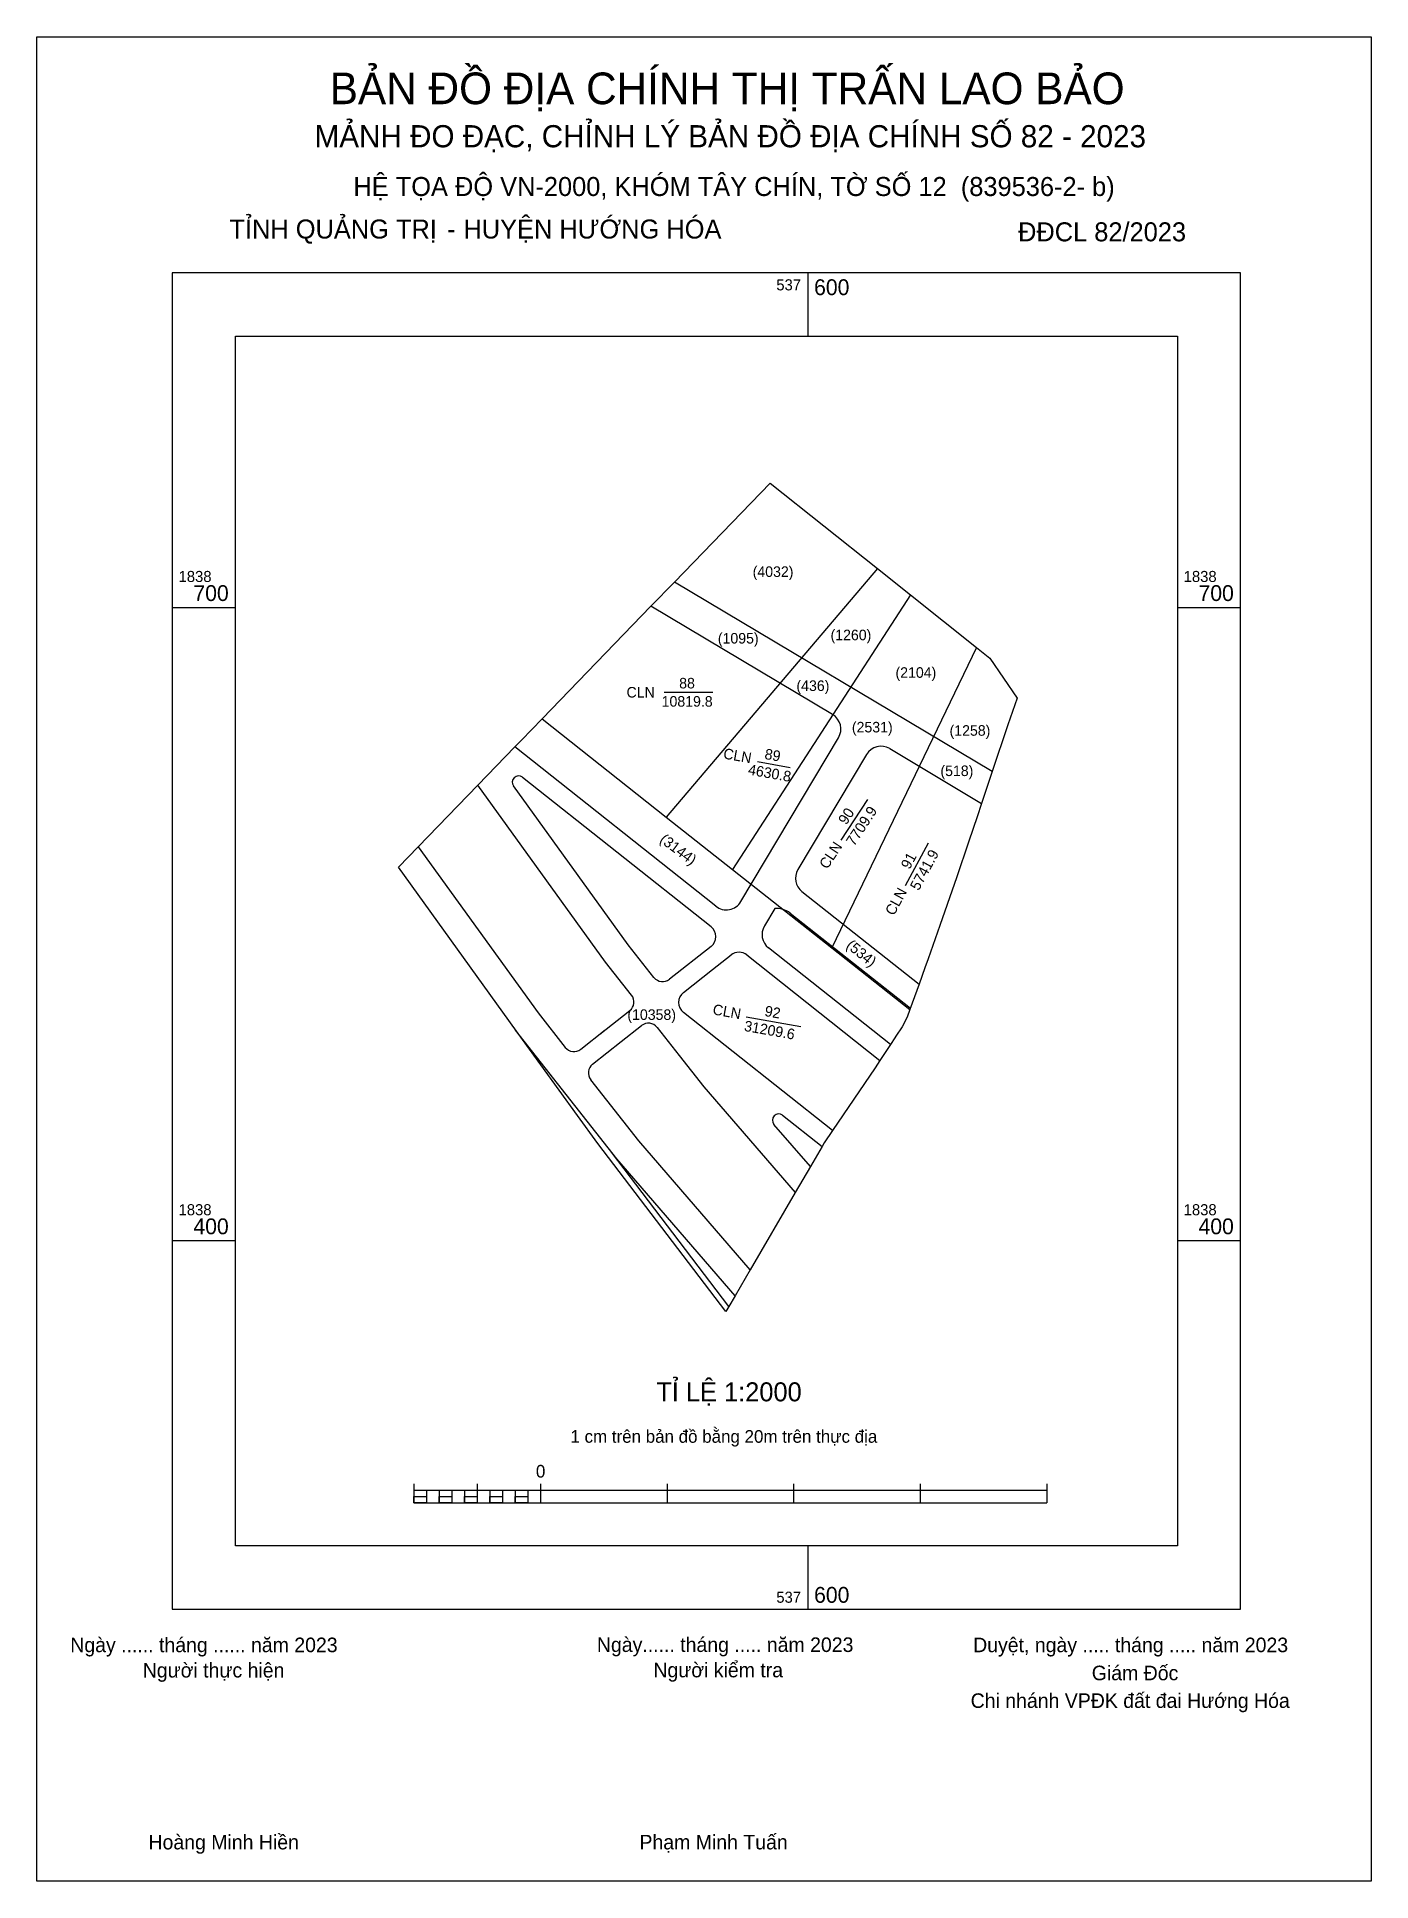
# Model space of a CAD drawing. Extents: x 537235 to 537867, y 1838097 to 1838970.
import ezdxf

# ---------------------------------------------------------------- set-up
doc = ezdxf.new("R2010")
doc.units = 0
for name, color, linetype in [('Level 1', 7, 'Continuous'), ('Level 10', 7, 'Continuous'), ('Level 13', 7, 'Continuous'), ('Level 2', 7, 'Continuous'), ('Level 36', 7, 'Continuous'), ('Level 51', 7, 'Continuous'), ('Level 6', 7, 'Continuous'), ('Level 62', 7, 'Continuous'), ('Level 63', 7, 'Continuous'), ('Level 9', 7, 'Continuous')]:
    doc.layers.add(name, color=color, linetype=linetype)

msp = doc.modelspace()

# ---------------------------------------------------------------- linework, layer by layer
at = {"layer": 'Level 1'}
for p, q in [((537234.69, 1838970.25), (537234.69, 1838970.25)), ((537866.98, 1838096.55), (537866.98, 1838096.55))]:
    msp.add_line(p, q, dxfattribs=at)
at = {"layer": 'Level 10'}
for p, q in [((537536.77, 1838711.97), (537582.15, 1838758.89)), ((537582.15, 1838758.89), (537632.98, 1838718.38)), ((537632.98, 1838718.38), (537532.92, 1838600.65)), ((537632.98, 1838718.38), (537648.62, 1838705.91)), ((537525.7, 1838700.52), (537536.77, 1838711.97)), ((537474.07, 1838647.14), (537525.7, 1838700.52)), ((537648.62, 1838705.91), (537564.31, 1838575.85)), ((537648.62, 1838705.91), (537679.9, 1838680.99)), ((537679.9, 1838680.99), (537611.39, 1838538.66)), ((537679.9, 1838680.99), (537686.21, 1838675.96)), ((537686.21, 1838675.96), (537699.18, 1838657)), ((537699.18, 1838657), (537694.83, 1838644.39)), ((537464.29, 1838637.02), (537474.07, 1838647.14)), ((537474.07, 1838647.14), (537532.92, 1838600.65)), ((537694.83, 1838644.39), (537687.42, 1838622.19)), ((537443.65, 1838615.69), (537461.21, 1838633.84)), ((537461.21, 1838633.84), (537464.29, 1838637.02)), ((537687.42, 1838622.19), (537682.39, 1838607.14)), ((537415.41, 1838586.48), (537443.65, 1838615.69)), ((537682.39, 1838607.14), (537680.28, 1838600.81)), ((537532.92, 1838600.65), (537564.31, 1838575.85)), ((537680.28, 1838600.81), (537676.4, 1838589.3)), ((537406.09, 1838576.85), (537415.41, 1838586.48)), ((537676.4, 1838589.3), (537670.54, 1838571.93)), ((537464.84, 1838495.32), (537406.09, 1838576.85)), ((537564.31, 1838575.85), (537611.39, 1838538.66)), ((537669.58, 1838569.19), (537662.58, 1838549.22)), ((537670.54, 1838571.93), (537669.58, 1838569.19)), ((537662.58, 1838549.22), (537657.07, 1838533.53)), ((537611.39, 1838538.66), (537648.37, 1838509.44)), ((537655.53, 1838529.28), (537652.73, 1838521.52)), ((537655.53, 1838529.28), (537652.73, 1838521.52)), ((537657.07, 1838533.53), (537655.53, 1838529.28)), ((537652.73, 1838521.52), (537648.37, 1838509.44)), ((537648.37, 1838509.44), (537647.05, 1838505.78)), ((537644.68, 1838501.25), (537641.76, 1838496.82)), ((537647.05, 1838505.78), (537644.68, 1838501.25)), ((537490.81, 1838459.3), (537464.84, 1838495.32)), ((537639.18, 1838492.91), (537634.2, 1838485.38)), ((537641.29, 1838496.11), (537639.18, 1838492.91)), ((537641.76, 1838496.82), (537641.29, 1838496.11)), ((537631.92, 1838481.92), (537611.77, 1838452.11)), ((537634.2, 1838485.38), (537631.92, 1838481.92)), ((537500.44, 1838445.93), (537490.81, 1838459.3)), ((537611.77, 1838452.11), (537607.84, 1838446.3)), ((537561.17, 1838366.36), (537500.44, 1838445.93)), ((537606.82, 1838444.55), (537601.27, 1838435.05)), ((537607.84, 1838446.3), (537606.82, 1838444.55)), ((537601.27, 1838435.05), (537594.08, 1838422.73)), ((537594.08, 1838422.73), (537572.76, 1838386.22)), ((537572.76, 1838386.22), (537565.57, 1838373.9)), ((537562.61, 1838368.83), (537561.17, 1838366.36)), ((537565.57, 1838373.9), (537562.61, 1838368.83))]:
    msp.add_line(p, q, dxfattribs=at)
at = {"layer": 'Level 2'}
msp.add_lwpolyline([(537234.68, 1838970.25), (537866.96, 1838970.25), (537866.96, 1838096.55), (537234.68, 1838096.55)], close=True, dxfattribs=at)
at = {"layer": 'Level 51'}
for p, q in [((537611.8, 1838649.21), (537525.7, 1838700.52)), ((537556.46, 1838558.42), (537461.21, 1838633.84)), ((537568.3, 1838560.59), (537614.57, 1838638.24)), ((537627.89, 1838630.31), (537595.36, 1838575.73)), ((537638.86, 1838633.09), (537682.39, 1838607.14)), ((537504.17, 1838531.98), (537443.65, 1838615.69)), ((537514.95, 1838540.12), (537460.53, 1838615.38)), ((537464.83, 1838619.49), (537554.21, 1838548.72)), ((537415.41, 1838586.48), (537472.24, 1838507.88)), ((537597.27, 1838565.36), (537652.73, 1838521.52)), ((537584.36, 1838557.27), (537579.46, 1838549.06)), ((537591.62, 1838555.17), (537648.61, 1838510.11)), ((537527.13, 1838524.66), (537514.95, 1838540.12)), ((537554.2, 1838539.3), (537534.5, 1838523.78)), ((537554.9, 1838528.4), (537563.69, 1838535.32)), ((537571.13, 1838535.32), (537634.2, 1838485.38)), ((537639.18, 1838492.91), (537581.37, 1838538.69)), ((537516.52, 1838516.3), (537504.17, 1838531.98)), ((537541.09, 1838517.51), (537554.9, 1838528.4)), ((537472.24, 1838507.88), (537485.1, 1838491.55)), ((537501.42, 1838497.72), (537515.65, 1838508.93)), ((537611.77, 1838452.11), (537541.07, 1838508.1)), ((537509.52, 1838438.73), (537461.46, 1838499.74)), ((537492.47, 1838490.67), (537504.06, 1838499.8)), ((537511.59, 1838494.28), (537521.22, 1838501.86)), ((537528.59, 1838500.98), (537539.03, 1838487.73)), ((537498.04, 1838483.6), (537511.59, 1838494.28)), ((537539.03, 1838487.73), (537550.79, 1838472.8)), ((537519.94, 1838447.33), (537497.17, 1838476.23)), ((537550.79, 1838472.8), (537594.08, 1838422.73)), ((537588.1, 1838459.38), (537606.82, 1838444.55)), ((537572.76, 1838386.22), (537519.94, 1838447.33)), ((537601.27, 1838435.05), (537583.97, 1838455.06)), ((537565.57, 1838373.9), (537509.52, 1838438.73))]:
    msp.add_line(p, q, dxfattribs=at)
for points in [[(537687.42, 1838622.19), (537536.77, 1838711.97)], [(537562.61, 1838368.83), (537507, 1838441.94)]]:
    msp.add_lwpolyline(points, dxfattribs=at)
for centre, radius, start, end in [((537607.7, 1838642.34), 8, 329.20672, 59.20553), ((537634.76, 1838626.21), 8, 59.20672, 149.20672), ((537462.96, 1838617.14), 3, 51.62646, 215.86498), ((537602.23, 1838571.63), 8, 149.20672, 231.67231), ((537561.42, 1838564.69), 8, 231.62646, 329.20672), ((537585.42, 1838547.32), 10, 51.67231, 96.07662), ((537550.48, 1838544.01), 6, 308.23132, 51.62646), ((537586.34, 1838544.96), 8, 149.20672, 231.62646), ((537567.41, 1838530.61), 6, 51.62646, 128.23132), ((537512.4, 1838513.05), 5.25, 308.23132, 38.23132), ((537531.25, 1838527.91), 5.25, 218.23132, 308.23132), ((537544.8, 1838512.8), 6, 128.23132, 231.62646), ((537524.47, 1838497.74), 5.25, 38.23132, 128.23132), ((537489.22, 1838494.8), 5.25, 218.23132, 308.23132), ((537501.29, 1838479.48), 5.25, 128.23132, 218.23132), ((537586.24, 1838457.02), 3, 51.62646, 220.84155)]:
    msp.add_arc(centre, radius, start, end, dxfattribs=at)
at = {"layer": 'Level 62'}
msp.add_lwpolyline([(537328.83, 1838828.41), (537775.15, 1838828.41), (537775.15, 1838255.41), (537328.83, 1838255.41)], close=True, dxfattribs=at)
at = {"layer": 'Level 63'}
for p, q in [((537234.68, 1838955.25), (537234.68, 1838970.25)), ((537234.68, 1838970.25), (537249.68, 1838970.25)), ((537234.68, 1838955.25), (537234.68, 1838970.25)), ((537234.68, 1838970.25), (537249.68, 1838970.25)), ((537851.96, 1838970.25), (537866.96, 1838970.25)), ((537851.96, 1838970.25), (537866.96, 1838970.25)), ((537866.96, 1838970.25), (537866.96, 1838955.25)), ((537866.96, 1838970.25), (537866.96, 1838955.25)), ((537234.68, 1838955.25), (537234.68, 1838955.25)), ((537234.68, 1838955.25), (537234.68, 1838955.25)), ((537600, 1838858.41), (537600, 1838828.41)), ((537298.83, 1838700), (537328.83, 1838700)), ((537775.15, 1838700), (537805.15, 1838700)), ((537298.83, 1838400), (537328.83, 1838400)), ((537775.15, 1838400), (537805.15, 1838400)), ((537413.31, 1838284.72), (537413.31, 1838275.72)), ((537413.31, 1838281.72), (537713.31, 1838281.72)), ((537419.31, 1838281.72), (537419.31, 1838275.72)), ((537425.31, 1838281.72), (537425.31, 1838275.72)), ((537431.31, 1838281.72), (537431.31, 1838275.72)), ((537437.31, 1838281.72), (537437.31, 1838275.72)), ((537443.31, 1838284.72), (537443.31, 1838275.72)), ((537443.31, 1838281.72), (537443.31, 1838275.72)), ((537449.31, 1838281.72), (537449.31, 1838275.72)), ((537455.31, 1838281.72), (537455.31, 1838275.72)), ((537461.31, 1838281.72), (537461.31, 1838275.72)), ((537467.31, 1838281.72), (537467.31, 1838275.72)), ((537473.31, 1838284.72), (537473.31, 1838275.72)), ((537473.31, 1838281.72), (537473.31, 1838275.72)), ((537533.31, 1838284.72), (537533.31, 1838275.72)), ((537593.31, 1838284.72), (537593.31, 1838275.72)), ((537653.31, 1838284.72), (537653.31, 1838275.72)), ((537713.31, 1838284.72), (537713.31, 1838275.72)), ((537413.31, 1838275.72), (537713.31, 1838275.72)), ((537600, 1838255.41), (537600, 1838225.41)), ((537234.68, 1838096.55), (537234.68, 1838111.55)), ((537234.68, 1838096.55), (537234.68, 1838111.55)), ((537866.96, 1838111.55), (537866.96, 1838096.55)), ((537866.96, 1838111.55), (537866.96, 1838096.55)), ((537249.68, 1838096.55), (537234.68, 1838096.55)), ((537249.68, 1838096.55), (537234.68, 1838096.55)), ((537866.96, 1838096.55), (537851.96, 1838096.55)), ((537866.96, 1838096.55), (537851.96, 1838096.55))]:
    msp.add_line(p, q, dxfattribs=at)
for points in [[(537298.83, 1838858.41), (537298.83, 1838225.41), (537805.15, 1838225.41), (537805.15, 1838858.41)], [(537413.31, 1838278.72), (537419.31, 1838278.72), (537419.31, 1838275.72), (537413.31, 1838275.72)], [(537413.31, 1838278.72), (537419.31, 1838278.72), (537419.31, 1838275.72), (537413.31, 1838275.72)], [(537425.31, 1838278.72), (537431.31, 1838278.72), (537431.31, 1838275.72), (537425.31, 1838275.72)], [(537437.31, 1838278.72), (537443.31, 1838278.72), (537443.31, 1838275.72), (537437.31, 1838275.72)], [(537449.31, 1838278.72), (537455.31, 1838278.72), (537455.31, 1838275.72), (537449.31, 1838275.72)], [(537461.31, 1838278.72), (537467.31, 1838278.72), (537467.31, 1838275.72), (537461.31, 1838275.72)]]:
    msp.add_lwpolyline(points, close=True, dxfattribs=at)
at = {"layer": 'Level 9'}
for p, q in [((537531.91, 1838659.76), (537554.96, 1838659.76)), ((537576.16, 1838626.93), (537591.62, 1838624.19)), ((537615.89, 1838589.71), (537628.53, 1838609)), ((537646.27, 1838568.16), (537657.29, 1838588.41)), ((537570.86, 1838506.08), (537596.73, 1838501.49))]:
    msp.add_line(p, q, dxfattribs=at)

# ---------------------------------------------------------------- texts
at = {"layer": 'Level 13'}
for s, p in [('(4032)', (537573.89, 1838714.4)), ('(1260)', (537610.8, 1838684.41)), ('88', (537539.07, 1838661.58)), ('CLN', (537514.13, 1838657.26)), ('10819.8', (537530.76, 1838652.94))]:
    msp.add_text(s, height=5, dxfattribs=at).set_placement(p)
for s, rotation, p in [('CLN', 349.95208, (537559.69, 1838628.42)), ('89', 349.95208, (537579.28, 1838628.22)), ('4630.8', 349.95208, (537571.46, 1838620.84)), ('90', 56.77149, (537618.26, 1838596.63)), ('7709.9', 56.77149, (537621.95, 1838586.52)), ('CLN', 56.77149, (537609.26, 1838575.62)), ('91', 61.43276, (537648.21, 1838575.53)), ('5741.9', 61.43276, (537652.56, 1838565.47)), ('CLN', 61.43276, (537640.8, 1838553.57)), ('CLN', 349.95208, (537554.68, 1838507.19)), ('92', 349.95208, (537579.28, 1838506.43)), ('31209.6', 349.95208, (537569.57, 1838499.38))]:
    msp.add_text(s, height=5, rotation=rotation, dxfattribs=at).set_placement(p)
at = {"layer": 'Level 36'}
for s, p in [('(2104)', (537641.58, 1838666.62)), ('(1258)', (537667.21, 1838639.17))]:
    msp.add_text(s, height=5, dxfattribs=at).set_placement(p)
at = {"layer": 'Level 6'}
for s, p in [('HỆ TỌA ÐỘ VN-2000, KHÓM TÂY CHÍN, TỜ SỐ 12  (839536-2- b)', (537384.68, 1838894.87)), ('TỈ LỆ 1:2000', (537528.22, 1838323.84))]:
    msp.add_text(s, height=9, dxfattribs=at).set_placement(p)
at = {"layer": 'Level 63'}
for s, height, p in [('BẢN ĐỒ ĐỊA CHÍNH THỊ TRẤN LAO BẢO', 15, (537373.46, 1838938.37)), ('MẢNH ĐO ĐẠC, CHỈNH LÝ BẢN ĐỒ ÐỊA CHÍNH SỐ 82 - 2023', 10.5, (537366.29, 1838917.94)), ('TỈNH QUẢNG TRỊ', 9, (537325.95, 1838874.72)), (' HUYỆN HƯỚNG HÓA', 9, (537433.49, 1838874.72)), ('-', 9, (537429.06, 1838874.72)), ('ĐĐCL 82/2023', 9, (537699.66, 1838873.4)), ('537', 5.25, (537585.1, 1838850.16)), ('600', 7.5, (537603, 1838847.91)), ('1838', 5.25, (537301.83, 1838712)), ('1838', 5.25, (537778.15, 1838712)), ('700', 7.5, (537308.86, 1838703)), ('700', 7.5, (537785.18, 1838703)), ('1838', 5.25, (537301.83, 1838412)), ('1838', 5.25, (537778.15, 1838412)), ('400', 7.5, (537308.86, 1838403)), ('400', 7.5, (537785.18, 1838403)), ('1 cm trên bản đồ bằng 20m trên thực địa', 6, (537487.54, 1838304.22)), ('0', 6, (537471.18, 1838287.72)), ('537', 5.25, (537585.1, 1838228.41)), ('600', 7.5, (537603, 1838228.41)), ('Ngày ...... tháng ...... năm 2023', 6.9, (537250.51, 1838205.01)), ('Ngày...... tháng ..... năm 2023', 6.9, (537500.08, 1838205.1)), ('Duyệt, ngày ..... tháng ..... năm 2023', 6.9, (537678.38, 1838205)), ('Người thực hiện', 6.9, (537284.86, 1838193.01)), ('Người kiểm tra', 6.9, (537526.84, 1838193.1)), ('Giám Đốc', 6.9, (537734.59, 1838191.71)), ('Chi nhánh VPĐK đất đai Hướng Hóa', 6.9, (537677.19, 1838178.6)), ('Hoàng Minh Hiền', 6.9, (537287.57, 1838111.57)), ('Phạm Minh Tuấn', 6.9, (537520.24, 1838111.57))]:
    msp.add_text(s, height=height, dxfattribs=at).set_placement(p)
at = {"layer": 'Level 9'}
for s, p in [('(1095)', (537557.39, 1838682.84)), ('(436)', (537594.64, 1838660.38)), ('(2531)', (537620.91, 1838640.74)), ('(518)', (537662.87, 1838620.07)), ('(10358)', (537514.51, 1838504.56))]:
    msp.add_text(s, height=5, dxfattribs=at).set_placement(p)
for s, rotation, p in [('(3144)', 323.34956, (537529.39, 1838589.11)), ('(534)', 321.09228, (537617.82, 1838539.12))]:
    msp.add_text(s, height=5, rotation=rotation, dxfattribs=at).set_placement(p)

doc.saveas('drawing.dxf')
